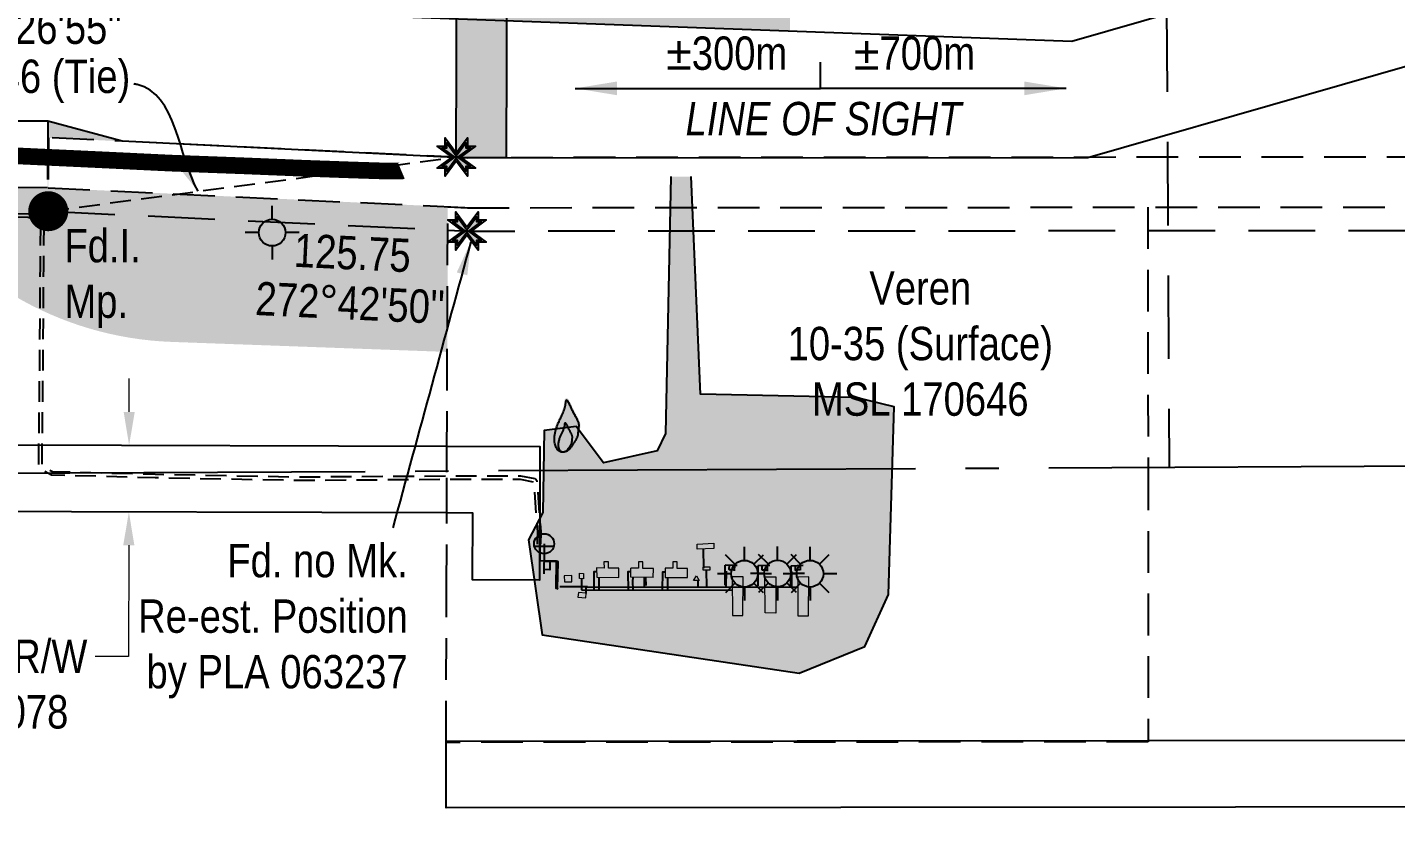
# Model space of a CAD drawing. Extents: x 522868 to 559106, y 6019929 to 6031707.
# Drawn here: x 526740.1 to 527150.3, y 6028757.6 to 6028995.2 of the extents above; entities that cross this region are included whole.
import ezdxf
from ezdxf.enums import TextEntityAlignment as Align

# ---------------------------------------------------------------- set-up
doc = ezdxf.new("R2010")
doc.units = 0
doc.header["$LTSCALE"] = 5
doc.header["$PDSIZE"] = 0.5
for name, pattern in [('foc-ACCESSROAD', [3.75, 2.5, -1.25]), ('foc-LSD', [8, 5, -3]), ('foc-MONUMENT-BDYS', [6, 4, -2]), ('foc-QUARTERLINE', [33, 25, -3, 2, -3]), ('foc-TIELINE', [1.875, 1.25, -0.625]), ('UG_PIPE', [1.875, 1.25, -0.625])]:
    doc.linetypes.add(name, pattern=pattern)
doc.layers.get('Defpoints').update_dxf_attribs({"color": 9})
for name, color, linetype in [('ABADATA-DRILL-T', 8, 'Continuous'), ('AS-CABLE', 224, 'foc-CABLE'), ('AS-PIPE-AG', 44, 'Continuous'), ('AS-PIPE-UG', 44, 'UG_PIPE'), ('AS-ROADS', 254, 'Continuous'), ('AS-SYMBOL', 7, 'Continuous'), ('C-RW', 13, 'Continuous'), ('C-WS', 13, 'foc-ACCESSROAD'), ('C-WS-S', 13, 'Continuous'), ('F-AR', 190, 'foc-ACCESSROAD'), ('F-RW', 190, 'Continuous'), ('L-BD', 7, 'Continuous'), ('L-MON', 1, 'Continuous'), ('L-MON-PLAN', 7, 'foc-MONUMENT-BDYS'), ('L-SECQ', 8, 'foc-QUARTERLINE'), ('L-SECTION-LSD', 7, 'foc-LSD'), ('L-TIE', 7, 'foc-TIELINE'), ('P-BUFFER-H 30m', 51, 'Continuous'), ('P-PROPOSED', 10, 'Continuous'), ('P-PROPOSED-H', 21, 'Continuous')]:
    doc.layers.add(name, color=color, linetype=linetype)
for name, color, linetype, lineweight in [('AS-GENERAL', 48, 'Continuous', 18), ('C-RW-T', 13, 'Continuous', 9), ('C-WS-T', 13, 'Continuous', 9), ('F-AR-T', 190, 'Continuous', 9)]:
    doc.layers.add(name, color=color, linetype=linetype, lineweight=lineweight)
doc.styles.add('80', font='ARIALN.TTF', dxfattribs={"height": 10})
doc.styles.add('80CG', font='ARIALN.TTF', dxfattribs={"height": 10})
doc.styles.add('80L', font='ARIALN.TTF', dxfattribs={"height": 10})
doc.styles.add('foc-LtypeFont', font='ARIALN.TTF', dxfattribs={"height": 7.35})
doc.linetypes.add('foc-CABLE', pattern='A,2,-1,["C",foc-LtypeFont,S=0.2,R=0,X=-0.625,Y=-0.75],-1.24,8', length=12.24)
doc.dimstyles.new('COMPASS', dxfattribs={"dimscale": 5, "dimtxt": 10, "dimasz": 2.5, "dimexe": 0.2, "dimexo": 0.0625, "dimgap": 0.5, "dimtad": 0, "dimtih": 1, "dimtoh": 1, "dimzin": 0, "dimdsep": 46, "dimtxsty": '80', "dimcen": 0.1, "dimse1": 1, "dimse2": 1, "dimclrd": 256, "dimclrt": 256, "dimaunit": 1, "dimadec": 4, "dimazin": 0, "dimtfac": 0.06, "dimtofl": 0, "dimtmove": 0, "dimatfit": 1, "dimfxl": 0.2, "dimtolj": 1, "dimtzin": 0, "dimlwd": -1, "dimarcsym": 0})
doc.dimstyles.new('Compass 5 000', dxfattribs={"dimscale": 5, "dimtxt": 9, "dimasz": 2, "dimexe": 0.2, "dimexo": 0.0625, "dimgap": 0.5, "dimtad": 0, "dimtih": 1, "dimtoh": 1, "dimzin": 0, "dimdsep": 46, "dimtxsty": '80CG', "dimcen": 0.1, "dimse1": 1, "dimse2": 1, "dimclrd": 256, "dimclrt": 256, "dimaunit": 1, "dimadec": 4, "dimazin": 0, "dimtfac": 0.06, "dimtofl": 0, "dimtmove": 0, "dimatfit": 1, "dimfxl": 0.2, "dimtolj": 1, "dimtzin": 0, "dimlwd": -1, "dimarcsym": 0})

# ---------------------------------------------------------------- blocks, each defined once
blk = doc.blocks.new('*D49')
at = {"layer": 'Defpoints', "color": 0, "transparency": 16777216}
for p in [(526694.55, 6028967.43), (526703.87, 6028967.38), (526703.75, 6028947.37)]:
    blk.add_point(p, dxfattribs=at)
at = {"layer": 'F-AR-T', "transparency": 16777216}
for p, q in [((526694.61, 6028977.43), (526694.94, 6029030.04)), ((526694.94, 6029030.04), (526704.94, 6029030.04)), ((526694.36, 6028937.43), (526694.3, 6028927.43))]:
    blk.add_line(p, q, dxfattribs=at)
for points in [[(526692.94, 6028977.44), (526696.28, 6028977.42), (526694.55, 6028967.43)], [(526692.69, 6028937.44), (526696.03, 6028937.42), (526694.42, 6028947.43)]]:
    blk.add_solid(points, dxfattribs=at)
at = {"layer": 'F-AR-T', "transparency": 16777216, "insert": (526739.23, 6029030.04), "char_height": 10, "attachment_point": 5, "style": '80CG'}
blk.add_mtext('\\A1;Paramount\\P20.00 A/R\\PLOC 992574', dxfattribs=at)
blk = doc.blocks.new('*D51')
at = {"layer": 'C-RW-T', "transparency": 16777216}
for p, q in [((526770.6, 6028879.9), (526770.63, 6028889.9)), ((526770.47, 6028839.91), (526770.36, 6028806.57)), ((526770.36, 6028806.57), (526760.36, 6028806.57))]:
    blk.add_line(p, q, dxfattribs=at)
for points in [[(526768.93, 6028879.91), (526772.26, 6028879.9), (526770.57, 6028869.9)], [(526768.8, 6028839.92), (526772.14, 6028839.91), (526770.5, 6028849.91)]]:
    blk.add_solid(points, dxfattribs=at)
at = {"layer": 'Defpoints', "color": 0, "transparency": 16777216}
for p in [(526836.79, 6028869.69), (526770.5, 6028849.91), (526836.73, 6028849.7)]:
    blk.add_point(p, dxfattribs=at)
at = {"layer": 'C-RW-T', "transparency": 16777216, "insert": (526720.82, 6028806.57), "char_height": 10, "width": 372.4986, "attachment_point": 5, "style": '80CG'}
blk.add_mtext('\\A1;Veren\\P20.00 P/L R/W\\PPLA 180078', dxfattribs=at)
blk = doc.blocks.new('RISER')
h = blk.add_hatch(color=255)
h.dxf.hatch_style = 1
edge = h.paths.add_edge_path()
edge.add_arc((0, 0), 0.7, 0, 360)
blk.add_hatch(color=48).paths.add_polyline_path([(0.581, -0.15), (-0.581, -0.15, 0.774597)])
at = {"color": 48}
blk.add_line((-0.581, -0.15), (0.581, -0.15), dxfattribs=at)
blk.add_circle((0, 0), 0.6, dxfattribs=at)
blk = doc.blocks.new('GAS')
h = blk.add_hatch(color=255)
h.dxf.hatch_style = 1
edge = h.paths.add_edge_path()
edge.add_arc((0, 0), 0.9, 0, 360)
for p, q in [((-0.571, 0.571), (-1.142, 1.142)), ((0, 0.808), (0, 1.616)), ((0.571, 0.571), (1.142, 1.142)), ((-0.808, 0), (-1.616, 0)), ((1.616, 0), (0.808, 0)), ((-0.571, -0.571), (-1.142, -1.142)), ((0, -0.808), (0, -1.616)), ((1.142, -1.142), (0.571, -0.571))]:
    blk.add_line(p, q)
blk.add_circle((0, 0), 0.8)
blk = doc.blocks.new('FLARE')
h = blk.add_hatch(color=255)
h.dxf.hatch_style = 1
h.paths.add_polyline_path([(0.163, 2.409, 0.114147), (0.125, 2.434), (0.109, 2.439, 0.261551), (0.012, 2.423), (0, 2.413, 0.131268), (-0.031, 2.371), (-0.04, 2.346, 0.041497), (-0.045, 2.33), (-0.053, 2.292, 0.015174), (-0.054, 2.286), (-0.061, 2.237, 0.004376), (-0.061, 2.236), (-0.068, 2.178), (-0.077, 2.114), (-0.087, 2.047), (-0.101, 1.977), (-0.118, 1.906), (-0.14, 1.833), (-0.165, 1.759), (-0.193, 1.684), (-0.223, 1.609), (-0.256, 1.534), (-0.289, 1.46), (-0.324, 1.388), (-0.358, 1.317), (-0.393, 1.247, 0.000505), (-0.393, 1.247), (-0.428, 1.176, 0.002398), (-0.428, 1.175), (-0.463, 1.104, 0.004177), (-0.464, 1.102), (-0.497, 1.029, 0.005735), (-0.498, 1.027), (-0.531, 0.951, 0.006994), (-0.532, 0.948), (-0.564, 0.869, 0.00791), (-0.565, 0.866), (-0.596, 0.781, 0.008323), (-0.597, 0.778), (-0.627, 0.688, 0.008095), (-0.628, 0.684), (-0.656, 0.59, 0.008067), (-0.656, 0.587), (-0.682, 0.489, 0.008387), (-0.682, 0.486), (-0.704, 0.386, 0.009056), (-0.705, 0.383), (-0.723, 0.283, 0.010123), (-0.724, 0.279), (-0.738, 0.181, 0.011689), (-0.739, 0.176), (-0.748, 0.081, 0.013925), (-0.748, 0.075), (-0.752, -0.017, 0.016488), (-0.752, -0.023), (-0.749, -0.11, 0.017255), (-0.749, -0.117), (-0.741, -0.198, 0.01735), (-0.74, -0.205), (-0.728, -0.28, 0.017311), (-0.726, -0.287), (-0.71, -0.357, 0.01715), (-0.708, -0.364), (-0.687, -0.429, 0.016886), (-0.685, -0.435), (-0.662, -0.495, 0.016546), (-0.659, -0.501), (-0.634, -0.556, 0.016164), (-0.631, -0.562), (-0.604, -0.611, 0.016329), (-0.6, -0.617), (-0.572, -0.661, 0.018828), (-0.568, -0.667), (-0.538, -0.707, 0.022087), (-0.533, -0.714), (-0.502, -0.748, 0.025345), (-0.495, -0.755), (-0.463, -0.785, 0.028234), (-0.454, -0.792), (-0.42, -0.817, 0.030298), (-0.409, -0.823), (-0.373, -0.843, 0.031129), (-0.362, -0.848), (-0.324, -0.864, 0.030544), (-0.312, -0.867), (-0.272, -0.878, 0.028465), (-0.26, -0.88), (-0.217, -0.887, 0.025311), (-0.207, -0.888), (-0.162, -0.89, 0.02283), (-0.153, -0.89), (-0.107, -0.887, 0.021226), (-0.099, -0.887), (-0.052, -0.88, 0.020401), (-0.044, -0.879), (0.002, -0.869, 0.020299), (0.01, -0.867), (0.055, -0.853, 0.020911), (0.063, -0.85), (0.106, -0.833, 0.022277), (0.114, -0.83), (0.154, -0.809, 0.023712), (0.163, -0.804), (0.2, -0.781, 0.022408), (0.207, -0.776), (0.242, -0.749, 0.01993), (0.248, -0.744), (0.28, -0.716, 0.017146), (0.285, -0.711), (0.314, -0.68, 0.014211), (0.318, -0.676), (0.345, -0.645, 0.011221), (0.348, -0.641), (0.374, -0.609, 0.008212), (0.376, -0.606), (0.4, -0.573, 0.005172), (0.402, -0.571), (0.425, -0.538, 0.002523), (0.425, -0.537), (0.448, -0.505, 0.001671), (0.448, -0.504), (0.47, -0.472, 0.001229), (0.471, -0.472), (0.492, -0.439, 0.00075), (0.493, -0.439), (0.514, -0.406, 0.00026), (0.515, -0.406), (0.537, -0.373), (0.56, -0.339), (0.583, -0.304), (0.608, -0.267), (0.634, -0.229, 0.001311), (0.634, -0.228), (0.661, -0.188, 0.003726), (0.662, -0.187), (0.689, -0.145, 0.006065), (0.691, -0.143), (0.717, -0.101, 0.008452), (0.719, -0.098), (0.744, -0.054, 0.010991), (0.746, -0.05), (0.77, -0.005, 0.013767), (0.772, 0), (0.793, 0.046, 0.016839), (0.795, 0.053), (0.813, 0.099, 0.019104), (0.815, 0.107), (0.829, 0.154, 0.016987), (0.83, 0.161), (0.841, 0.209, 0.013636), (0.842, 0.214), (0.849, 0.263, 0.010244), (0.85, 0.267), (0.855, 0.315, 0.006846), (0.856, 0.317), (0.86, 0.365, 0.003419), (0.86, 0.367), (0.863, 0.414), (0.867, 0.46), (0.871, 0.503), (0.876, 0.545), (0.881, 0.586), (0.887, 0.628, 0.001278), (0.887, 0.629), (0.893, 0.67, 0.004735), (0.893, 0.672), (0.898, 0.712, 0.008354), (0.899, 0.715), (0.902, 0.755, 0.012059), (0.902, 0.76), (0.904, 0.8, 0.015712), (0.904, 0.806), (0.903, 0.846, 0.018457), (0.903, 0.853), (0.899, 0.893, 0.018102), (0.898, 0.9), (0.891, 0.94, 0.016533), (0.89, 0.946), (0.88, 0.987, 0.014576), (0.878, 0.992), (0.866, 1.034, 0.012435), (0.864, 1.038), (0.849, 1.081, 0.010283), (0.847, 1.085), (0.829, 1.13, 0.00824), (0.828, 1.133), (0.807, 1.18, 0.00638), (0.806, 1.182), (0.782, 1.232, 0.004735), (0.781, 1.234), (0.755, 1.286, 0.003388), (0.755, 1.287), (0.727, 1.341, 0.002345), (0.726, 1.342), (0.697, 1.398, 0.001492), (0.696, 1.399), (0.666, 1.455, 0.000746), (0.666, 1.456), (0.635, 1.513), (0.604, 1.569), (0.575, 1.625), (0.546, 1.678), (0.52, 1.729), (0.495, 1.779), (0.471, 1.827), (0.448, 1.875), (0.425, 1.923), (0.401, 1.973), (0.377, 2.023), (0.353, 2.076, 0.000332), (0.353, 2.076), (0.327, 2.132, 0.001849), (0.326, 2.132), (0.3, 2.188, 0.0038), (0.299, 2.189), (0.273, 2.242, 0.006473), (0.272, 2.244), (0.246, 2.293, 0.010865), (0.244, 2.297), (0.22, 2.338, 0.019524), (0.215, 2.345), (0.193, 2.377, 0.041077), (0.183, 2.389)])
at = {"color": 48, "flags": 128}
for points in [[(0.109, -0.72), (0.069, -0.74), (0.026, -0.758), (-0.019, -0.771), (-0.065, -0.781), (-0.112, -0.788), (-0.158, -0.79), (-0.203, -0.788), (-0.246, -0.782), (-0.287, -0.771), (-0.325, -0.755), (-0.361, -0.735), (-0.395, -0.711), (-0.428, -0.681), (-0.458, -0.647), (-0.488, -0.608), (-0.516, -0.563), (-0.543, -0.514), (-0.569, -0.459), (-0.592, -0.399), (-0.612, -0.334), (-0.629, -0.264), (-0.642, -0.188), (-0.649, -0.107), (-0.652, -0.021), (-0.648, 0.071), (-0.639, 0.167), (-0.625, 0.265), (-0.607, 0.365), (-0.585, 0.464), (-0.56, 0.562), (-0.532, 0.656), (-0.502, 0.747), (-0.472, 0.831), (-0.439, 0.911), (-0.406, 0.987), (-0.373, 1.06), (-0.338, 1.132), (-0.304, 1.202), (-0.269, 1.273), (-0.233, 1.345), (-0.198, 1.418), (-0.164, 1.494), (-0.131, 1.57), (-0.1, 1.648), (-0.071, 1.725), (-0.045, 1.803), (-0.022, 1.88), (-0.003, 1.955), (0.011, 2.029), (0.022, 2.1), (0.031, 2.165), (0.038, 2.223), (0.045, 2.272), (0.053, 2.31), (0.063, 2.335), (0.075, 2.345), (0.091, 2.339), (0.111, 2.319), (0.133, 2.287), (0.158, 2.246), (0.183, 2.197), (0.21, 2.144), (0.236, 2.089), (0.262, 2.034), (0.287, 1.981), (0.311, 1.93), (0.334, 1.88), (0.358, 1.832), (0.381, 1.783), (0.406, 1.734), (0.431, 1.684), (0.458, 1.632), (0.486, 1.578), (0.516, 1.522), (0.547, 1.465), (0.578, 1.408), (0.608, 1.351), (0.638, 1.295), (0.666, 1.241), (0.692, 1.189), (0.715, 1.139), (0.736, 1.092), (0.755, 1.048), (0.77, 1.005), (0.783, 0.963), (0.792, 0.923), (0.799, 0.883), (0.803, 0.843), (0.804, 0.804), (0.803, 0.764), (0.799, 0.724), (0.794, 0.684), (0.788, 0.642), (0.782, 0.6), (0.776, 0.557), (0.771, 0.513), (0.767, 0.468), (0.764, 0.421), (0.76, 0.374), (0.756, 0.326), (0.75, 0.278), (0.743, 0.23), (0.733, 0.182), (0.719, 0.134), (0.702, 0.087), (0.681, 0.041), (0.658, -0.004), (0.632, -0.048), (0.606, -0.091), (0.579, -0.132), (0.552, -0.172), (0.525, -0.211), (0.5, -0.248), (0.477, -0.283), (0.454, -0.317), (0.431, -0.351), (0.409, -0.383), (0.388, -0.416), (0.366, -0.448), (0.343, -0.481), (0.32, -0.514), (0.296, -0.547), (0.27, -0.579), (0.242, -0.611), (0.213, -0.641), (0.181, -0.67), (0.147, -0.696)], [(0.018, -0.749), (-0.005, -0.76), (-0.029, -0.77), (-0.054, -0.778), (-0.08, -0.783), (-0.106, -0.787), (-0.132, -0.788), (-0.157, -0.787), (-0.181, -0.783), (-0.204, -0.777), (-0.225, -0.769), (-0.246, -0.758), (-0.265, -0.744), (-0.283, -0.727), (-0.3, -0.708), (-0.317, -0.686), (-0.332, -0.661), (-0.348, -0.633), (-0.362, -0.603), (-0.375, -0.569), (-0.386, -0.533), (-0.396, -0.493), (-0.403, -0.451), (-0.407, -0.406), (-0.408, -0.357), (-0.406, -0.306), (-0.401, -0.252), (-0.394, -0.197), (-0.383, -0.142), (-0.371, -0.086), (-0.357, -0.031), (-0.341, 0.022), (-0.325, 0.072), (-0.308, 0.12), (-0.29, 0.165), (-0.271, 0.207), (-0.252, 0.248), (-0.233, 0.288), (-0.213, 0.328), (-0.194, 0.367), (-0.174, 0.407), (-0.155, 0.449), (-0.135, 0.491), (-0.117, 0.534), (-0.099, 0.577), (-0.083, 0.62), (-0.068, 0.664), (-0.056, 0.707), (-0.045, 0.749), (-0.037, 0.791), (-0.031, 0.83), (-0.026, 0.867), (-0.022, 0.899), (-0.018, 0.927), (-0.014, 0.948), (-0.008, 0.962), (-0.001, 0.968), (0.008, 0.964), (0.019, 0.953), (0.031, 0.935), (0.045, 0.912), (0.059, 0.885), (0.074, 0.855), (0.089, 0.824), (0.103, 0.793), (0.117, 0.764), (0.131, 0.735), (0.144, 0.707), (0.157, 0.68), (0.17, 0.653), (0.184, 0.625), (0.198, 0.597), (0.213, 0.568), (0.229, 0.538), (0.246, 0.507), (0.263, 0.475), (0.28, 0.443), (0.297, 0.411), (0.314, 0.38), (0.329, 0.349), (0.344, 0.32), (0.357, 0.292), (0.369, 0.266), (0.379, 0.241), (0.388, 0.217), (0.395, 0.194), (0.4, 0.171), (0.404, 0.149), (0.406, 0.126), (0.407, 0.104), (0.406, 0.082), (0.404, 0.06), (0.401, 0.037), (0.398, 0.014), (0.395, -0.009), (0.391, -0.034), (0.388, -0.058), (0.386, -0.084), (0.384, -0.11), (0.382, -0.136), (0.38, -0.163), (0.377, -0.19), (0.373, -0.217), (0.367, -0.244), (0.359, -0.271), (0.349, -0.297), (0.338, -0.323), (0.325, -0.348), (0.311, -0.373), (0.296, -0.397), (0.281, -0.42), (0.265, -0.442), (0.251, -0.464), (0.237, -0.484), (0.223, -0.504), (0.211, -0.523), (0.198, -0.542), (0.186, -0.56), (0.174, -0.579), (0.161, -0.597), (0.149, -0.615), (0.136, -0.633), (0.122, -0.652), (0.108, -0.67), (0.092, -0.688), (0.076, -0.705), (0.058, -0.721), (0.039, -0.736)]]:
    blk.add_lwpolyline(points, close=True, dxfattribs=at)
blk = doc.blocks.new('GABD')
for p, q in [((0, 0.808), (0, 1.616)), ((-0.808, 0), (-1.616, 0)), ((1.616, 0), (0.808, 0)), ((0, -0.808), (0, -1.616))]:
    blk.add_line(p, q)
blk.add_circle((0, 0), 0.8)
blk = doc.blocks.new('TEMP')
h = blk.add_hatch(color=255)
h.dxf.hatch_style = 1
h.paths.add_polyline_path([(0, 0.251), (-0.666, 1.152), (-0.666, 0.666), (-1.152, 0.666), (-0.251, 0), (-1.152, -0.666), (-0.666, -0.666), (-0.666, -1.152), (0, -0.251), (0.666, -1.152), (0.666, -0.666), (1.152, -0.666), (0.251, 0), (1.152, 0.666), (0.666, 0.666), (0.666, 1.152)])
h.paths.add_polyline_path([(0.566, 0.849), (0.566, 0.566), (0.849, 0.566), (0.083, 0), (0.849, -0.566), (0.566, -0.566), (0.566, -0.849), (0, -0.083), (-0.566, -0.849), (-0.566, -0.566), (-0.849, -0.566), (-0.083, 0), (-0.849, 0.566), (-0.566, 0.566), (-0.566, 0.849), (0, 0.083)], flags=16)
h = blk.add_hatch(color=1)
h.dxf.hatch_style = 1
h.paths.add_polyline_path([(0, 0.083), (-0.566, 0.849), (-0.566, 0.566), (-0.849, 0.566), (-0.083, 0), (-0.849, -0.566), (-0.566, -0.566), (-0.566, -0.849), (0, -0.083), (0.566, -0.849), (0.566, -0.566), (0.849, -0.566), (0.083, 0), (0.849, 0.566), (0.566, 0.566), (0.566, 0.849)])
at = {"color": 1}
for p, q in [((-0.083, 0), (0.083, 0)), ((0, 0.083), (0, -0.083))]:
    blk.add_line(p, q, dxfattribs=at)
at = {"color": 255, "flags": 128}
blk.add_lwpolyline([(-0.251, 0), (-1.152, 0.666), (-0.666, 0.666), (-0.666, 1.152), (0, 0.251), (0.666, 1.152), (0.666, 0.666), (1.152, 0.666), (0.251, 0), (1.152, -0.666), (0.666, -0.666), (0.666, -1.152), (0, -0.251), (-0.666, -1.152), (-0.666, -0.666), (-1.152, -0.666)], close=True, dxfattribs=at)
at = {"color": 1, "flags": 128}
blk.add_lwpolyline([(-0.083, 0), (-0.849, 0.566), (-0.566, 0.566), (-0.566, 0.849), (0, 0.083), (0.566, 0.849), (0.566, 0.566), (0.849, 0.566), (0.083, 0), (0.849, -0.566), (0.566, -0.566), (0.566, -0.849), (0, -0.083), (-0.566, -0.849), (-0.566, -0.566), (-0.849, -0.566)], close=True, dxfattribs=at)
blk = doc.blocks.new('fdia')
at = {"color": 255, "const_width": 1}
blk.add_lwpolyline([(-0.5, 0, 1), (0.5, 0, 1)], format="xyb", close=True, dxfattribs=at)
blk = doc.blocks.new('Fdiaa')
blk.add_blockref('fdia', (0, 0))
blk = doc.blocks.new('fdib')
at = {"color": 1, "const_width": 1.6}
blk.add_lwpolyline([(-0.4, 0, 1), (0.4, 0, 1)], format="xyb", close=True, dxfattribs=at)
at = {"color": 1}
blk.add_circle((0, 0), 0.8, dxfattribs=at)
blk = doc.blocks.new('Fdibb')
blk.add_blockref('fdib', (0, 0))
blk = doc.blocks.new('fdicc')
for name in ['Fdibb', 'Fdiaa']:
    blk.add_blockref(name, (0, 0))
blk = doc.blocks.new('FDI')
blk.add_blockref('fdicc', (0, 0))
blk = doc.blocks.new('*D117')
at = {"layer": 'Defpoints', "color": 0, "transparency": 16777216}
for p in [(526683.54, 6029002.3), (526685.24, 6029002.3), (526685.22, 6028967.32)]:
    blk.add_point(p, dxfattribs=at)
at = {"layer": 'F-RW', "transparency": 16777216}
for p, q in [((526683.54, 6029012.3), (526683.6, 6029129.79)), ((526683.6, 6029129.79), (526693.6, 6029129.79)), ((526683.52, 6028957.32), (526683.51, 6028947.32))]:
    blk.add_line(p, q, dxfattribs=at)
for points in [[(526681.88, 6029012.3), (526685.21, 6029012.3), (526683.54, 6029002.3)], [(526681.85, 6028957.32), (526685.18, 6028957.32), (526683.52, 6028967.32)]]:
    blk.add_solid(points, dxfattribs=at)
at = {"layer": 'F-RW', "transparency": 16777216, "insert": (526733.07, 6029129.79), "char_height": 10, "attachment_point": 5, "style": '80CG'}
blk.add_mtext('\\A1;CNRL\\P35.00 P/L R/W\\PPLA 241090', dxfattribs=at)

msp = doc.modelspace()

# ---------------------------------------------------------------- hatches: boundary and pattern name
at = {"layer": 'AS-ROADS'}
h = msp.add_hatch(color=256, dxfattribs=at)
h.dxf.hatch_style = 1
h.paths.add_polyline_path([(526999.914, 6028881.393), (526988.459, 6028884.236), (526941.874, 6028885.213), (526939.089, 6028950.462), (526938.725, 6028950.457), (526933.017, 6028950.484), (526931.339, 6028873.431), (526928.881, 6028868.21), (526912.814, 6028864.669), (526904.621, 6028875.562), (526895.044, 6028874.354), (526894.646, 6028849.794), (526890.272, 6028841.507), (526894.413, 6028813.065), (526971.468, 6028801.53), (526991.164, 6028809.537), (526998.26, 6028825.11)])
at = {"layer": 'P-BUFFER-H 30m'}
h = msp.add_hatch(color=256, dxfattribs=at)
h.dxf.hatch_style = 1
edge = h.paths.add_edge_path()
edge.add_line((526751.29, 6029002.078), (526968.661, 6028994.182))
edge.add_arc((526868.779, 6028997.81), 99.947, 357.91979, 359.8162)
edge.add_line((526968.726, 6028997.49), (526969.036, 6029093.955))
edge.add_arc((526869.089, 6029094.276), 99.947, 359.8162, 423.07251)
edge.add_line((526914.351, 6029183.387), (526914.757, 6029310.012))
edge.add_line((526914.757, 6029310.012), (526920.33, 6029320.715))
edge.add_line((526920.33, 6029320.715), (527165.442, 6029493.5))
edge.add_arc((527159.42, 6029522.873), 29.984, 281.5859, 305.18082)
edge.add_line((527176.696, 6029498.366), (527188.949, 6029507.004))
edge.add_arc((527171.674, 6029531.511), 29.984, 305.18082, 328.77574)
edge.add_line((527197.314, 6029515.968), (527300.335, 6029588.589))
edge.add_line((527300.335, 6029588.589), (527333.437, 6029611.949))
edge.add_arc((527327.38, 6029641.315), 29.984, 281.65438, 297.87128)
edge.add_arc((527386.134, 6029704.186), 99.947, 243.41027, 305.21084)
edge.add_line((527443.762, 6029622.525), (527525.465, 6029680.184))
edge.add_arc((527467.837, 6029761.844), 99.947, 305.21084, 368.46716)
edge.add_line((527566.695, 6029776.561), (527873.652, 6029993.182))
edge.add_line((527873.652, 6029993.182), (527892.042, 6029999.018))
edge.add_line((527892.042, 6029999.018), (528075.62, 6029999.018))
edge.add_line((528075.62, 6029999.018), (528102.486, 6029997.448))
edge.add_line((528102.486, 6029997.448), (528043.957, 6030073.978))
edge.add_line((528043.957, 6030073.978), (527867.649, 6030073.978))
edge.add_arc((527867.649, 6030043.994), 29.984, 90, 125.21084)
edge.add_line((527850.36, 6030068.492), (527532.209, 6029843.971))
edge.add_line((527532.209, 6029843.971), (527503.947, 6029884.019))
edge.add_arc((527422.287, 6029826.39), 99.947, 35.21084, 125.21084)
edge.add_line((527364.659, 6029908.051), (527282.955, 6029850.392))
edge.add_arc((527340.583, 6029768.732), 99.947, 125.21084, 215.21084)
edge.add_line((527258.923, 6029711.103), (527287.185, 6029671.056))
edge.add_line((527287.185, 6029671.056), (527257.133, 6029649.848))
edge.add_line((527257.133, 6029649.848), (527154.089, 6029577.21))
edge.add_arc((527160.158, 6029547.846), 29.984, 101.67928, 125.21084)
edge.add_line((527142.87, 6029572.345), (527130.621, 6029563.7))
edge.add_arc((527147.909, 6029539.202), 29.984, 125.21084, 148.64469)
edge.add_line((527122.304, 6029554.804), (526852.602, 6029364.686))
edge.add_arc((526869.878, 6029340.178), 29.984, 125.18082, 179.8162)
edge.add_line((526839.894, 6029340.275), (526839.429, 6029195.366))
edge.add_line((526839.429, 6029195.366), (526790.869, 6029197.13))
edge.add_arc((526787.241, 6029097.249), 99.947, 87.91979, 179.8162)
edge.add_line((526687.294, 6029097.569), (526686.988, 6029002.141))
edge.add_line((526686.988, 6029002.141), (526735.587, 6029002.117))
edge.add_line((526735.587, 6029002.117), (526751.29, 6029002.078))
edge = h.paths.add_edge_path()
edge.add_line((526746.386, 6028962.105), (526772.897, 6028960.848))
edge.add_line((526772.897, 6028960.848), (526768.455, 6028961.066))
edge.add_line((526768.455, 6028961.066), (526746.185, 6028967.109))
edge.add_line((526746.185, 6028967.109), (526746.17, 6028962.123))
edge.add_line((526746.17, 6028962.123), (526746.125, 6028947.103))
edge.add_line((526746.125, 6028947.103), (526736.013, 6028947.166))
edge.add_line((526736.013, 6028947.166), (526735.909, 6028914.841))
edge.add_arc((526786.932, 6029000.783), 99.947, 239.30304, 267.91979)
edge.add_line((526783.304, 6028900.902), (526865.151, 6028897.929))
edge.add_arc((526868.779, 6028997.81), 99.947, 267.91979, 268.38584)
edge.add_line((526865.964, 6028897.903), (526866.114, 6028941.421))
edge.add_line((526866.114, 6028941.421), (526746.342, 6028947.098))
edge.add_line((526746.342, 6028947.098), (526746.386, 6028962.105))
h = msp.add_hatch(color=256, dxfattribs=at)
h.dxf.hatch_style = 1
h.paths.add_polyline_path([(526746.185, 6028967.109), (526746.17, 6028962.123), (526768.455, 6028961.066)])
at = {"layer": 'P-PROPOSED-H', "linetype": 'Continuous'}
h = msp.add_hatch(color=256, dxfattribs=at)
h.dxf.hatch_style = 1
h.paths.add_polyline_path([(527339.629, 6029649.96), (527327.38, 6029641.315), (527325.939, 6029643.357), (527283.046, 6029613.087), (527170.229, 6029533.56), (527171.674, 6029531.511), (527159.42, 6029522.873), (527157.976, 6029524.922), (526897.098, 6029341.024), (526884.797, 6029317.394), (526883.638, 6028956.14), (526872.377, 6028956.133), (526868.646, 6028956.312), (526869.878, 6029340.178), (527149.338, 6029537.176), (527147.909, 6029539.202), (527160.158, 6029547.846), (527161.591, 6029545.814), (527274.408, 6029625.341), (527317.295, 6029655.606), (527315.854, 6029657.648), (527328.104, 6029666.292), (527329.544, 6029664.25), (527867.649, 6030043.994), (528076.933, 6030043.994), (528160.432, 6030039.117), (528416.759, 6030016.611), (528499.025, 6030010.008), (528499.224, 6030012.499), (528514.164, 6030011.302), (528513.965, 6030008.809), (528643.985, 6029998.374), (528689.699, 6029994.705), (528689.898, 6029997.196), (528704.843, 6029995.997), (528704.643, 6029993.506), (528932.963, 6029975.182), (529100.692, 6029958.07), (529219.551, 6029948.169), (529399.956, 6029946.538), (529405.324, 6029946.534), (529405.326, 6029949.033), (529420.318, 6029949.021), (529420.316, 6029946.522), (529630.599, 6029946.358), (529759.496, 6029947.855), (529989.84, 6029954.006), (530113.112, 6029954.523), (530101.633, 6029939.483), (529990.072, 6029939.015), (529759.783, 6029932.865), (529630.681, 6029931.366), (529420.304, 6029931.53), (529420.302, 6029929.032), (529405.31, 6029929.043), (529405.312, 6029931.542), (529399.883, 6029931.546), (529218.86, 6029933.182), (529099.309, 6029943.141), (528931.603, 6029960.251), (528703.443, 6029978.562), (528703.243, 6029976.071), (528688.299, 6029977.271), (528688.499, 6029979.761), (528642.785, 6029983.43), (528512.769, 6029993.865), (528512.57, 6029991.376), (528497.625, 6029992.574), (528497.825, 6029995.064), (528415.504, 6030001.671), (528159.339, 6030024.163), (528076.495, 6030029.002), (527887.398, 6030029.002), (527860.157, 6030020.358), (527338.188, 6029652.001)])

# ---------------------------------------------------------------- linework, layer by layer
msp.add_line((526977.888, 6028976.932), (526977.888, 6028984.812))
at = {"layer": 'AS-CABLE'}
msp.add_line((526924.97, 6028830.273), (526924.968, 6028827.644), dxfattribs=at)
at = {"layer": 'AS-CABLE', "flags": 128}
for points in [[(526949.519, 6028832.124), (526949.511, 6028827.63)], [(526969.131, 6028832.071), (526969.173, 6028827.574)]]:
    msp.add_lwpolyline(points, dxfattribs=at)
at = {"layer": 'AS-GENERAL', "flags": 128}
for points in [[(526940.897, 6028838.763), (526940.905, 6028840.258), (526945.884, 6028840.501), (526945.916, 6028838.977)], [(526917.393, 6028830.252), (526917.373, 6028833.005), (526914.256, 6028833.015), (526914.244, 6028834.942), (526912.921, 6028834.927), (526912.946, 6028833.069), (526910.72, 6028833.117), (526910.74, 6028830.363)], [(526937.986, 6028832.986), (526934.829, 6028832.96), (526934.844, 6028834.906), (526933.539, 6028834.946), (526933.571, 6028833.066), (526931.309, 6028833.061), (526931.293, 6028830.277), (526938.009, 6028830.262)], [(526944.753, 6028833.305), (526942.567, 6028833.307), (526942.544, 6028832.58), (526944.74, 6028832.572)], [(526903.259, 6028830.84), (526901.043, 6028830.789), (526901.068, 6028828.959), (526903.289, 6028828.969)], [(526905.567, 6028829.92), (526905.602, 6028831.554), (526906.8, 6028831.494), (526906.841, 6028829.808)], [(526939.797, 6028829.358), (526940.651, 6028830.782), (526941.472, 6028829.376)], [(526951.474, 6028818.825), (526954.516, 6028818.834), (526954.684, 6028830.433), (526951.385, 6028830.41)], [(526961.195, 6028830.456), (526964.501, 6028830.453), (526964.419, 6028819.595), (526961.212, 6028819.655)], [(526971.069, 6028818.764), (526974.244, 6028818.763), (526974.387, 6028830.42), (526971.052, 6028830.383)], [(526907.624, 6028825.602), (526905.286, 6028825.798), (526905.12, 6028824.317), (526907.469, 6028824.2)]]:
    msp.add_lwpolyline(points, close=True, dxfattribs=at)
for points in [[(526927.692, 6028830.241), (526927.733, 6028832.981), (526924.548, 6028832.989), (526924.539, 6028834.915), (526923.241, 6028834.971), (526923.254, 6028833.076), (526921.015, 6028833.052)], [(526927.692, 6028830.241), (526920.974, 6028830.312), (526921.015, 6028833.052)]]:
    msp.add_lwpolyline(points, dxfattribs=at)
at = {"layer": 'AS-PIPE-AG'}
for p, q in [((526906.15, 6028829.854), (526906.167, 6028826.593)), ((526925.53, 6028827.82), (526925.448, 6028830.291)), ((526906.167, 6028826.593), (526951.415, 6028826.506))]:
    msp.add_line(p, q, dxfattribs=at)
at = {"layer": 'AS-PIPE-AG', "flags": 128}
for points in [[(526893.742, 6028840.244), (526893.702, 6028838.857), (526893.734, 6028835.406), (526893.755, 6028835.347), (526898.603, 6028835.275), (526898.529, 6028827.091), (526898.655, 6028827.082)], [(526894.976, 6028840.366), (526894.989, 6028838.21), (526894.862, 6028831.366)], [(526942.646, 6028838.845), (526942.749, 6028833.037)], [(526899.236, 6028826.725), (526899.047, 6028826.816), (526899.149, 6028834.935), (526898.998, 6028835.008), (526894.938, 6028835.044)], [(526896.735, 6028835.01), (526896.653, 6028832.556), (526894.944, 6028832.682)], [(526949.183, 6028833.931), (526949.205, 6028827.924)], [(526952.869, 6028833.891), (526949.271, 6028833.986)], [(526952.044, 6028832.543), (526950.565, 6028832.563), (526950.424, 6028832.605), (526950.553, 6028833.907)], [(526952.749, 6028833.849), (526952.083, 6028833.854), (526952.011, 6028832.249)], [(526959.009, 6028833.753), (526959.037, 6028827.713)], [(526962.665, 6028833.833), (526959.094, 6028833.756)], [(526960.394, 6028832.579), (526960.325, 6028833.788)], [(526962.582, 6028833.828), (526961.895, 6028833.8), (526961.826, 6028832.18)], [(526968.909, 6028833.634), (526968.892, 6028827.499)], [(526972.615, 6028833.843), (526968.991, 6028833.635)], [(526970.271, 6028833.748), (526970.291, 6028832.389)], [(526972.414, 6028833.805), (526971.747, 6028833.783), (526971.793, 6028832.477)], [(526910.66, 6028831.944), (526909.907, 6028831.931), (526909.91, 6028826.31)], [(526911.347, 6028830.265), (526911.364, 6028829.198), (526911.373, 6028829.041), (526911.395, 6028826.598)], [(526920.962, 6028831.938), (526920.117, 6028831.917), (526920.217, 6028826.344)], [(526921.689, 6028826.597), (526921.626, 6028829.177), (526921.683, 6028830.26)], [(526930.515, 6028826.368), (526930.598, 6028831.924), (526931.244, 6028831.933)], [(526931.976, 6028830.261), (526931.97, 6028829.24), (526931.969, 6028826.534)], [(526941.076, 6028829.43), (526941.061, 6028827.665)], [(526943.597, 6028832.559), (526943.673, 6028827.343)], [(526961.842, 6028832.435), (526960.456, 6028832.466), (526960.381, 6028832.512)], [(526971.788, 6028832.507), (526970.302, 6028832.414), (526970.276, 6028832.423)], [(526908.029, 6028827.442), (526899.67, 6028827.483)], [(526907.611, 6028825.469), (526907.612, 6028827.31)], [(526907.753, 6028827.434), (526971.001, 6028827.395)]]:
    msp.add_lwpolyline(points, dxfattribs=at)
at = {"layer": 'AS-PIPE-UG', "flags": 128}
for points in [[(526894.013, 6028840.241), (526894.094, 6028843.907), (526892.906, 6028859.162), (526892.351, 6028859.796), (526888.034, 6028860.651), (526875.51, 6028860.668), (526865.928, 6028860.619), (526821.018, 6028860.328), (526778.403, 6028861.138), (526747.568, 6028861.928), (526744.513, 6028863.638), (526744.482, 6028866.791), (526744.743, 6028890.985), (526744.968, 6028923.256), (526745.078, 6028935.875), (526743.983, 6028937.951), (526740.46, 6028939.238), (526733.135, 6028939.389), (526670.872, 6028940.319), (526625.948, 6028940.784), (526581.226, 6028941.168)], [(526893.014, 6028840.263), (526893.094, 6028843.879), (526891.935, 6028858.753), (526891.823, 6028858.882), (526887.935, 6028859.652), (526875.512, 6028859.669), (526865.934, 6028859.62), (526821.012, 6028859.328), (526778.381, 6028860.139), (526747.295, 6028860.935), (526743.519, 6028863.049), (526743.482, 6028866.791), (526743.744, 6028890.994), (526743.969, 6028923.264), (526744.076, 6028935.632), (526743.279, 6028937.144), (526740.273, 6028938.242), (526733.117, 6028938.39), (526670.859, 6028939.32), (526625.939, 6028939.785), (526581.232, 6028940.168)]]:
    msp.add_lwpolyline(points, dxfattribs=at)
at = {"layer": 'AS-ROADS', "const_width": 4.997, "flags": 128}
msp.add_lwpolyline([(526852.209, 6028952.173), (526852.176, 6028952.159), (526848.41, 6028952.109), (526837.077, 6028952.473), (526822.977, 6028952.971), (526804.804, 6028953.709), (526783.004, 6028954.519), (526760.197, 6028955.608), (526736.836, 6028956.691), (526711.738, 6028957.163), (526684.865, 6028957.223), (526657.956, 6028957.243), (526631.907, 6028957.486), (526606.67, 6028957.44), (526581.496, 6028957.497), (526581.131, 6028957.496)], dxfattribs=at)
at = {"layer": 'AS-ROADS', "flags": 128}
msp.add_lwpolyline([(526933.017, 6028950.484), (526931.339, 6028873.431), (526928.881, 6028868.21), (526912.814, 6028864.669), (526904.621, 6028875.562), (526895.044, 6028874.354), (526894.646, 6028849.794), (526890.272, 6028841.507), (526894.413, 6028813.065), (526971.468, 6028801.53), (526991.164, 6028809.537), (526998.26, 6028825.11), (526999.914, 6028881.393), (526988.459, 6028884.236), (526941.874, 6028885.213), (526939.089, 6028950.462)], dxfattribs=at)
at = {"layer": 'C-RW'}
for points in [[(526581.186, 6028948.131), (526681.222, 6028947.509), (526736.013, 6028947.166), (526735.765, 6028870.013), (526865.864, 6028869.595), (526893.715, 6028869.506), (526893.687, 6028862.344), (526893.553, 6028829.498), (526873.564, 6028829.58), (526873.645, 6028849.58), (526865.8, 6028849.605), (526715.711, 6028850.087), (526715.748, 6028861.415), (526715.959, 6028927.235), (526681.34, 6028927.451), (526581.303, 6028928.073)], [(527220.552, 6028757.645), (527220.547, 6028761.482), (526865.595, 6028761.223), (526865.58, 6028781.213), (527076.1, 6028781.367), (527240.7, 6028781.486), (527240.717, 6028757.751)]]:
    msp.add_lwpolyline(points, dxfattribs=at)
at = {"layer": 'C-WS'}
msp.add_lwpolyline([(527076.041, 6028862.912), (527076.1, 6028780.974), (526865.581, 6028780.821), (526865.731, 6028827.681), (526865.795, 6028847.627), (526865.841, 6028861.806), (526865.86, 6028867.616), (526866.114, 6028941.421), (526872.027, 6028941.14), (527075.984, 6028941.283), (527076.041, 6028862.912)], close=True, dxfattribs=at)
at = {"layer": 'F-AR'}
for points in [[(526581.069, 6028968.144), (526681.105, 6028967.519), (526746.185, 6028967.109), (526746.17, 6028962.123), (526746.125, 6028947.103), (526736.013, 6028947.166), (526681.222, 6028947.509), (526581.186, 6028948.131)], [(527585.564, 6028959.302), (527553.839, 6028956.568), (526872.377, 6028956.133), (526746.386, 6028962.105), (526746.342, 6028947.098), (526872.027, 6028941.14), (527554.839, 6028941.619), (527585.601, 6028944.258)]]:
    msp.add_lwpolyline(points, dxfattribs=at)
at = {"layer": 'F-RW', "linetype": 'Continuous', "flags": 128}
for points in [[(526580.871, 6029002.192), (526619.971, 6029002.173), (526735.587, 6029002.117), (526751.29, 6029002.078), (527053.15, 6028991.114), (527581.385, 6029142.823)], [(527581.602, 6029106.49), (527058.009, 6028956.113), (526872.035, 6028955.987), (526768.455, 6028961.066), (526746.185, 6028967.109), (526735.534, 6028967.136), (526610.909, 6028967.196), (526581.074, 6028967.211)]]:
    msp.add_lwpolyline(points, dxfattribs=at)
at = {"layer": 'L-MON-PLAN', "flags": 128}
msp.add_lwpolyline([(526746.321, 6028940.095), (526871.864, 6028934.144), (527554.844, 6028934.623)], dxfattribs=at)
at = {"layer": 'L-SECQ', "flags": 128}
msp.add_lwpolyline([(526716.324, 6028861.421), (527483.08, 6028865.473)], dxfattribs=at)
at = {"layer": 'L-SECTION-LSD', "flags": 128}
msp.add_lwpolyline([(527077.545, 6029680.844), (527082.404, 6028863.356)], dxfattribs=at)
at = {"layer": 'L-TIE', "flags": 128}
msp.add_lwpolyline([(526746.321, 6028940.095), (526868.646, 6028956.312)], dxfattribs=at)
at = {"layer": 'P-PROPOSED', "flags": 128}
msp.add_lwpolyline([(526884.797, 6029317.394), (526883.638, 6028956.14), (526872.377, 6028956.133), (526868.646, 6028956.312), (526869.878, 6029340.178)], dxfattribs=at)

# ---------------------------------------------------------------- block references
at = {"layer": 'ABADATA-DRILL-T', "xscale": 4.99740724999995, "yscale": 4.99740724999995, "zscale": 4.99740724999995}
msp.add_blockref('GABD', (526813.462, 6028933.669), dxfattribs=at)
at = {"layer": 'AS-SYMBOL'}
for name, p, xscale, yscale, zscale in [('FLARE', (526901.336, 6028871.785), 4.997385899999918, 4.997385899999918, 4.997385899999918), ('RISER', (526894.989, 6028840.376), 4.999999999999896, 4.999999999999896, 4.999999999999896)]:
    msp.add_blockref(name, p, dxfattribs=dict(at, xscale=xscale, yscale=yscale, zscale=zscale))
at = {"layer": 'C-WS-S', "xscale": 4.99740724999995, "yscale": 4.99740724999995, "zscale": 4.99740724999995}
for p in [(526955.04, 6028831.393), (526964.971, 6028831.452), (526974.708, 6028831.398)]:
    msp.add_blockref('GAS', p, dxfattribs=at)
at = {"layer": 'L-MON', "linetype": 'Continuous', "xscale": 4.997365249999968, "yscale": 4.997365249999968, "zscale": 4.997365249999968}
for name, p in [('TEMP', (526868.646, 6028956.312)), ('FDI', (526746.321, 6028940.095)), ('TEMP', (526871.864, 6028934.144))]:
    msp.add_blockref(name, p, dxfattribs=at)

# ---------------------------------------------------------------- texts
at = {"style": '80'}
for s, insert, char_height, width, attachment_point in [('%%P300m', (526967.893, 6028987.422), 9.9947, 42.08902, 6), ('%%P700m', (526987.883, 6028987.422), 9.9947, 42.08902, 4), ('\\pxqc;{\\fArial Narrow|b0|i1|c0|p34;LINE OF SIGH\\T1.55;T}', (526931.021, 6028972.863), 9.99473, 99.29558, 1)]:
    msp.add_mtext(s, dxfattribs=dict(at, insert=insert, char_height=char_height, width=width, attachment_point=attachment_point))
at = {"layer": 'C-WS-T', "insert": (526968.282, 6028922.079), "char_height": 9.99473, "attachment_point": 1, "style": '80L'}
msp.add_mtext_dynamic_manual_height_columns('\\pxqc;Veren\\P10-35 (Surface)\\PMSL 170646', width=78.95333, gutter_width=49.974, heights=[0], dxfattribs=at)
at = {"layer": 'L-BD', "linetype": 'Continuous', "style": '80L'}
for s, height, p in [('125.75', 9.9947, (526837.526, 6028927.607)), ("272°42'50''", 9.99473, (526836.816, 6028912.632))]:
    msp.add_text(s, height=height, rotation=357.286, dxfattribs=at).set_placement(p, align=Align.MIDDLE)
at = {"layer": 'L-BD', "linetype": 'Continuous', "insert": (526740.049, 6029000.263), "char_height": 9.99473, "width": 62.04283, "attachment_point": 2, "line_spacing_factor": 0.883147, "style": '80L'}
msp.add_mtext("262°26'55'' 123.46 (Tie)", dxfattribs=at)
at = {"layer": 'L-MON', "linetype": 'Continuous', "attachment_point": 1, "style": '80L'}
for s, width, insert, char_height in [('Fd.I.\\PMp.', 7.71658, (526751.159, 6028934.775), 9.9947), ('\\pxqr;Fd. no Mk.\\PRe-est. Position\\Pby PLA 063237', 80.11915, (526773.967, 6028840.33), 9.99473)]:
    msp.add_mtext_dynamic_manual_height_columns(s, width=width, gutter_width=49.974, heights=[0], dxfattribs=dict(at, insert=insert, char_height=char_height))

# ---------------------------------------------------------------- dimensions: what is measured, and where the dimension line sits
at = {"layer": 'C-RW-T'}
dim = msp.add_linear_dim(base=(526770.502, 6028849.911), p1=(526836.794, 6028869.688), p2=(526836.73, 6028849.699), angle=269.81607, text='Veren\\P20.00 P/L R/W\\PPLA 180078', dimstyle='Compass 5 000', dxfattribs=at)
dim.commit()
dim.dimension.update_dxf_attribs({"geometry": '*D51', "text_midpoint": (526720.823, 6028806.571), "dimtype": 161})
at = {"layer": 'F-AR-T'}
dim = msp.add_linear_dim(base=(526694.547, 6028967.434), p1=(526703.748, 6028947.368), p2=(526703.874, 6028967.375), angle=89.6395, text='Paramount\\P20.00 A/R\\PLOC 992574', dimstyle='Compass 5 000', dxfattribs=at)
dim.commit()
dim.dimension.update_dxf_attribs({"geometry": '*D49', "text_midpoint": (526739.232, 6029030.039), "dimtype": 161})
at = {"layer": 'F-RW'}
dim = msp.add_linear_dim(base=(526683.537, 6029002.301), p1=(526685.219, 6028967.319), p2=(526685.236, 6029002.3), angle=89.97228, text='CNRL\\P35.00 P/L R/W\\PPLA 241090', dimstyle='Compass 5 000', dxfattribs=at)
dim.commit()
dim.dimension.update_dxf_attribs({"geometry": '*D117', "text_midpoint": (526733.071, 6029129.792), "dimtype": 161})

# ---------------------------------------------------------------- leaders
at = {"path_type": 1}
for points in [[(526904.323, 6028976.932), (526977.888, 6028976.932)], [(527051.453, 6028976.932), (526977.888, 6028976.932)]]:
    msp.add_leader(points, dimstyle='COMPASS', override={"dimgap": 0.5, "dimtad": 0}, dxfattribs=at)
at = {"layer": 'L-BD', "linetype": 'Continuous', "path_type": 1}
msp.add_leader([(526791.277, 6028946.055), (526772.977, 6028978.042), (526771.966, 6028978.244)], dimstyle='Compass 5 000', override={"dimgap": 0.5, "dimtad": 0}, dxfattribs=at)
at = {"layer": 'L-MON', "linetype": 'Continuous', "path_type": 1}
msp.add_leader([(526873.014, 6028930.951), (526849.61, 6028845.115)], dimstyle='Compass 5 000', override={"dimgap": 0.5, "dimtad": 0}, dxfattribs=at)

doc.saveas('drawing.dxf')
